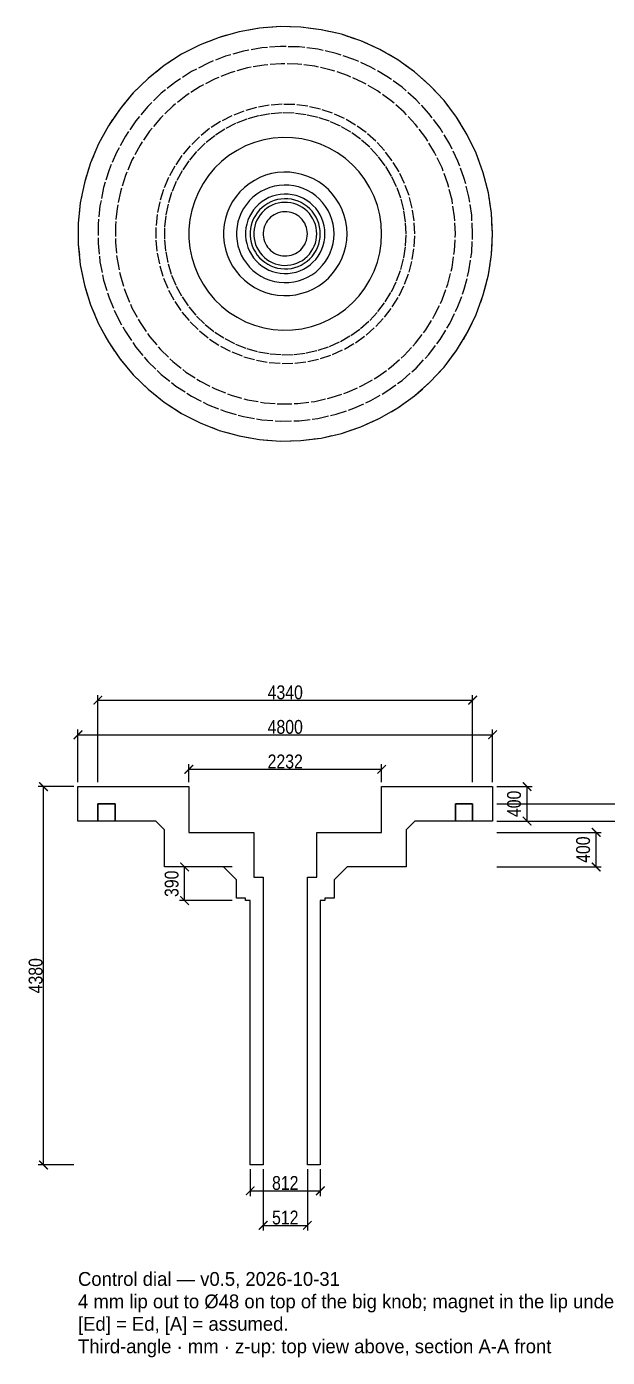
# Model space of a CAD drawing. Header units: millimetres. Extents: x -30 to 130, y -9 to 146.
# Drawn here: x -29.9 to 37.3, y -9.3 to 144.8 of the extents above; entities that cross this region are included whole.
import ezdxf

# ---------------------------------------------------------------- set-up
doc = ezdxf.new("R2010")
doc.units = ezdxf.units.MM
doc.linetypes.add('DASHED', pattern=[1.524, 1.27, -0.254])
for name, color, linetype in [('DIMS', 3, 'CONTINUOUS'), ('HIDDEN', 8, 'DASHED'), ('TEXT', 7, 'CONTINUOUS'), ('VISIBLE', 7, 'CONTINUOUS')]:
    doc.layers.add(name, color=color, linetype=linetype)
doc.styles.add('OpenSansCondensed-Light', font='OpenSansCondensed-Light.ttf')
doc.dimstyles.new('EZDXF', dxfattribs={"dimtxt": 0.25, "dimasz": 0.175, "dimexe": 0.375, "dimexo": 0.125, "dimgap": 0.1, "dimtad": 1, "dimlfac": 100, "dimzin": 12, "dimdsep": 46, "dimtxsty": 'OpenSansCondensed-Light', "dimblk": 'ARCHTICK', "dimcen": 2.5, "dimazin": 3, "dimtfac": 0.5, "dimtmove": 2, "dimatfit": 3})

# ---------------------------------------------------------------- blocks, each defined once
blk = doc.blocks.new('_ARCHTICK')
at = {"color": 0, "linetype": 'BYBLOCK', "const_width": 0.15}
blk.add_lwpolyline([(-0.5, -0.5), (0.5, 0.5)], dxfattribs=at)

msp = doc.modelspace()

# ---------------------------------------------------------------- linework, layer by layer
at = {"layer": 'HIDDEN'}
for points in [[(24, 120.79254), (23.88074, 123.18217), (23.52414, 125.54805), (22.93375, 127.86666), (22.11543, 130.11498), (21.07732, 132.27064), (19.82973, 134.31222), (18.38507, 136.21944), (16.75768, 137.97334), (14.96376, 139.5565), (13.02111, 140.95316), (10.94906, 142.14946), (8.76818, 143.13351), (6.50017, 143.89552), (4.16756, 144.42793), (1.79352, 144.72543), (-0.59834, 144.78508), (-2.98425, 144.60628), (-5.3405, 144.19081), (-7.64368, 143.5428), (-9.87089, 142.66868), (-12, 141.57715), (-14.00985, 140.27905), (-15.88046, 138.78729), (-17.59324, 137.11669), (-19.13118, 135.28385), (-20.47898, 133.30699), (-21.62325, 131.20575), (-22.55262, 129.00102), (-23.25785, 126.71472), (-23.73194, 124.36955), (-23.97017, 121.98884), (-23.97017, 119.59624), (-23.73194, 117.21553), (-23.25785, 114.87036), (-22.55262, 112.58406), (-21.62325, 110.37933), (-20.47898, 108.2781), (-19.13118, 106.30123), (-17.59324, 104.46839), (-15.88046, 102.79779), (-14.00985, 101.30603), (-12, 100.00793), (-9.87089, 98.9164), (-7.64368, 98.04228), (-5.3405, 97.39427), (-2.98425, 96.9788), (-0.59834, 96.8), (1.79352, 96.85965), (4.16756, 97.15715), (6.50017, 97.68956), (8.76818, 98.45157), (10.94906, 99.43562), (13.02111, 100.63192), (14.96376, 102.02858), (16.75768, 103.61174), (18.38507, 105.36564), (19.82973, 107.27286), (21.07732, 109.31444), (22.11543, 111.47011), (22.93375, 113.71842), (23.52414, 116.03703), (23.88074, 118.40291), (24, 120.79254)], [(21.7, 120.79254), (21.59217, 122.95316), (21.26974, 125.09231), (20.73593, 127.18873), (19.99603, 129.22158), (19.05741, 131.17065), (17.92938, 133.01659), (16.62316, 134.74103), (15.15174, 136.32685), (13.52973, 137.75828), (11.77325, 139.0211), (9.89977, 140.10276), (7.9279, 140.9925), (5.87724, 141.68149), (3.76817, 142.16287), (1.62164, 142.43186), (-0.541, 142.4858), (-2.69826, 142.32413), (-4.8287, 141.94848), (-6.91116, 141.36256), (-8.92493, 140.57222), (-10.85, 139.58529), (-12.66724, 138.4116), (-14.35858, 137.06279), (-15.90723, 135.55229), (-17.29778, 133.8951), (-18.51641, 132.10768), (-19.55102, 130.20782), (-20.39133, 128.21438), (-21.02898, 126.14718), (-21.45763, 124.02676), (-21.67303, 121.8742), (-21.67303, 119.71088), (-21.45763, 117.55832), (-21.02898, 115.4379), (-20.39133, 113.3707), (-19.55102, 111.37726), (-18.51641, 109.4774), (-17.29778, 107.68998), (-15.90723, 106.03279), (-14.35858, 104.52229), (-12.66724, 103.17349), (-10.85, 101.99979), (-8.92493, 101.01286), (-6.91116, 100.22252), (-4.8287, 99.6366), (-2.69826, 99.26095), (-0.541, 99.09929), (1.62164, 99.15322), (3.76817, 99.42221), (5.87724, 99.90359), (7.9279, 100.59258), (9.89977, 101.48232), (11.77325, 102.56398), (13.52973, 103.8268), (15.15174, 105.25823), (16.62316, 106.84405), (17.92938, 108.5685), (19.05741, 110.41443), (19.99603, 112.36351), (20.73593, 114.39635), (21.26974, 116.49277), (21.59217, 118.63192), (21.7, 120.79254)], [(21.7, 120.79254), (21.59217, 122.95316), (21.26974, 125.09231), (20.73593, 127.18873), (19.99603, 129.22158), (19.05741, 131.17065), (17.92938, 133.01659), (16.62316, 134.74103), (15.15174, 136.32685), (13.52973, 137.75828), (11.77325, 139.0211), (9.89977, 140.10276), (7.9279, 140.9925), (5.87724, 141.68149), (3.76817, 142.16287), (1.62164, 142.43186), (-0.541, 142.4858), (-2.69826, 142.32413), (-4.8287, 141.94848), (-6.91116, 141.36256), (-8.92493, 140.57222), (-10.85, 139.58529), (-12.66724, 138.4116), (-14.35858, 137.06279), (-15.90723, 135.55229), (-17.29778, 133.8951), (-18.51641, 132.10768), (-19.55102, 130.20782), (-20.39133, 128.21438), (-21.02898, 126.14718), (-21.45763, 124.02676), (-21.67303, 121.8742), (-21.67303, 119.71088), (-21.45763, 117.55832), (-21.02898, 115.4379), (-20.39133, 113.3707), (-19.55102, 111.37726), (-18.51641, 109.4774), (-17.29778, 107.68998), (-15.90723, 106.03279), (-14.35858, 104.52229), (-12.66724, 103.17349), (-10.85, 101.99979), (-8.92493, 101.01286), (-6.91116, 100.22252), (-4.8287, 99.6366), (-2.69826, 99.26095), (-0.541, 99.09929), (1.62164, 99.15322), (3.76817, 99.42221), (5.87724, 99.90359), (7.9279, 100.59258), (9.89977, 101.48232), (11.77325, 102.56398), (13.52973, 103.8268), (15.15174, 105.25823), (16.62316, 106.84405), (17.92938, 108.5685), (19.05741, 110.41443), (19.99603, 112.36351), (20.73593, 114.39635), (21.26974, 116.49277), (21.59217, 118.63192), (21.7, 120.79254)], [(21.7, 120.79254), (21.59217, 122.95316), (21.26974, 125.09231), (20.73593, 127.18873), (19.99603, 129.22158), (19.05741, 131.17065), (17.92938, 133.01659), (16.62316, 134.74103), (15.15174, 136.32685), (13.52973, 137.75828), (11.77325, 139.0211), (9.89977, 140.10276), (7.9279, 140.9925), (5.87724, 141.68149), (3.76817, 142.16287), (1.62164, 142.43186), (-0.541, 142.4858), (-2.69826, 142.32413), (-4.8287, 141.94848), (-6.91116, 141.36256), (-8.92493, 140.57222), (-10.85, 139.58529), (-12.66724, 138.4116), (-14.35858, 137.06279), (-15.90723, 135.55229), (-17.29778, 133.8951), (-18.51641, 132.10768), (-19.55102, 130.20782), (-20.39133, 128.21438), (-21.02898, 126.14718), (-21.45763, 124.02676), (-21.67303, 121.8742), (-21.67303, 119.71088), (-21.45763, 117.55832), (-21.02898, 115.4379), (-20.39133, 113.3707), (-19.55102, 111.37726), (-18.51641, 109.4774), (-17.29778, 107.68998), (-15.90723, 106.03279), (-14.35858, 104.52229), (-12.66724, 103.17349), (-10.85, 101.99979), (-8.92493, 101.01286), (-6.91116, 100.22252), (-4.8287, 99.6366), (-2.69826, 99.26095), (-0.541, 99.09929), (1.62164, 99.15322), (3.76817, 99.42221), (5.87724, 99.90359), (7.9279, 100.59258), (9.89977, 101.48232), (11.77325, 102.56398), (13.52973, 103.8268), (15.15174, 105.25823), (16.62316, 106.84405), (17.92938, 108.5685), (19.05741, 110.41443), (19.99603, 112.36351), (20.73593, 114.39635), (21.26974, 116.49277), (21.59217, 118.63192), (21.7, 120.79254)], [(21.7, 120.79254), (21.59217, 122.95316), (21.26974, 125.09231), (20.73593, 127.18873), (19.99603, 129.22158), (19.05741, 131.17065), (17.92938, 133.01659), (16.62316, 134.74103), (15.15174, 136.32685), (13.52973, 137.75828), (11.77325, 139.0211), (9.89977, 140.10276), (7.9279, 140.9925), (5.87724, 141.68149), (3.76817, 142.16287), (1.62164, 142.43186), (-0.541, 142.4858), (-2.69826, 142.32413), (-4.8287, 141.94848), (-6.91116, 141.36256), (-8.92493, 140.57222), (-10.85, 139.58529), (-12.66724, 138.4116), (-14.35858, 137.06279), (-15.90723, 135.55229), (-17.29778, 133.8951), (-18.51641, 132.10768), (-19.55102, 130.20782), (-20.39133, 128.21438), (-21.02898, 126.14718), (-21.45763, 124.02676), (-21.67303, 121.8742), (-21.67303, 119.71088), (-21.45763, 117.55832), (-21.02898, 115.4379), (-20.39133, 113.3707), (-19.55102, 111.37726), (-18.51641, 109.4774), (-17.29778, 107.68998), (-15.90723, 106.03279), (-14.35858, 104.52229), (-12.66724, 103.17349), (-10.85, 101.99979), (-8.92493, 101.01286), (-6.91116, 100.22252), (-4.8287, 99.6366), (-2.69826, 99.26095), (-0.541, 99.09929), (1.62164, 99.15322), (3.76817, 99.42221), (5.87724, 99.90359), (7.9279, 100.59258), (9.89977, 101.48232), (11.77325, 102.56398), (13.52973, 103.8268), (15.15174, 105.25823), (16.62316, 106.84405), (17.92938, 108.5685), (19.05741, 110.41443), (19.99603, 112.36351), (20.73593, 114.39635), (21.26974, 116.49277), (21.59217, 118.63192), (21.7, 120.79254)], [(19.7, 120.79254), (19.60211, 122.75403), (19.3094, 124.69602), (18.82478, 126.59922), (18.15308, 128.44471), (17.30096, 130.21414), (16.2769, 131.88995), (15.09108, 133.45546), (13.75527, 134.89512), (12.28275, 136.19462), (10.68816, 137.34105), (8.98735, 138.32302), (7.19722, 139.13075), (5.33556, 139.75624), (3.42087, 140.19325), (1.47218, 140.43746), (-0.49113, 140.48642), (-2.44957, 140.33965), (-4.38366, 139.99862), (-6.27419, 139.46671), (-8.10236, 138.74921), (-9.85, 137.85324), (-11.49975, 136.78772), (-13.03521, 135.56323), (-14.44112, 134.19194), (-15.70351, 132.68749), (-16.80983, 131.06481), (-17.74909, 129.34005), (-18.51194, 127.53034), (-19.09082, 125.65366), (-19.47997, 123.72867), (-19.67551, 121.7745), (-19.67551, 119.81058), (-19.47997, 117.85641), (-19.09082, 115.93142), (-18.51194, 114.05474), (-17.74909, 112.24503), (-16.80983, 110.52027), (-15.70351, 108.89759), (-14.44112, 107.39314), (-13.03521, 106.02185), (-11.49975, 104.79736), (-9.85, 103.73184), (-8.10236, 102.83588), (-6.27419, 102.11837), (-4.38366, 101.58646), (-2.44957, 101.24543), (-0.49113, 101.09866), (1.47218, 101.14763), (3.42087, 101.39183), (5.33556, 101.82884), (7.19722, 102.45433), (8.98735, 103.26207), (10.68816, 104.24403), (12.28275, 105.39046), (13.75527, 106.68996), (15.09108, 108.12962), (16.2769, 109.69514), (17.30096, 111.37094), (18.15308, 113.14037), (18.82478, 114.98586), (19.3094, 116.88906), (19.60211, 118.83105), (19.7, 120.79254)], [(19.7, 120.79254), (19.60211, 122.75403), (19.3094, 124.69602), (18.82478, 126.59922), (18.15308, 128.44471), (17.30096, 130.21414), (16.2769, 131.88995), (15.09108, 133.45546), (13.75527, 134.89512), (12.28275, 136.19462), (10.68816, 137.34105), (8.98735, 138.32302), (7.19722, 139.13075), (5.33556, 139.75624), (3.42087, 140.19325), (1.47218, 140.43746), (-0.49113, 140.48642), (-2.44957, 140.33965), (-4.38366, 139.99862), (-6.27419, 139.46671), (-8.10236, 138.74921), (-9.85, 137.85324), (-11.49975, 136.78772), (-13.03521, 135.56323), (-14.44112, 134.19194), (-15.70351, 132.68749), (-16.80983, 131.06481), (-17.74909, 129.34005), (-18.51194, 127.53034), (-19.09082, 125.65366), (-19.47997, 123.72867), (-19.67551, 121.7745), (-19.67551, 119.81058), (-19.47997, 117.85641), (-19.09082, 115.93142), (-18.51194, 114.05474), (-17.74909, 112.24503), (-16.80983, 110.52027), (-15.70351, 108.89759), (-14.44112, 107.39314), (-13.03521, 106.02185), (-11.49975, 104.79736), (-9.85, 103.73184), (-8.10236, 102.83588), (-6.27419, 102.11837), (-4.38366, 101.58646), (-2.44957, 101.24543), (-0.49113, 101.09866), (1.47218, 101.14763), (3.42087, 101.39183), (5.33556, 101.82884), (7.19722, 102.45433), (8.98735, 103.26207), (10.68816, 104.24403), (12.28275, 105.39046), (13.75527, 106.68996), (15.09108, 108.12962), (16.2769, 109.69514), (17.30096, 111.37094), (18.15308, 113.14037), (18.82478, 114.98586), (19.3094, 116.88906), (19.60211, 118.83105), (19.7, 120.79254)], [(19.7, 120.79254), (19.60211, 122.75403), (19.3094, 124.69602), (18.82478, 126.59922), (18.15308, 128.44471), (17.30096, 130.21414), (16.2769, 131.88995), (15.09108, 133.45546), (13.75527, 134.89512), (12.28275, 136.19462), (10.68816, 137.34105), (8.98735, 138.32302), (7.19722, 139.13075), (5.33556, 139.75624), (3.42087, 140.19325), (1.47218, 140.43746), (-0.49113, 140.48642), (-2.44957, 140.33965), (-4.38366, 139.99862), (-6.27419, 139.46671), (-8.10236, 138.74921), (-9.85, 137.85324), (-11.49975, 136.78772), (-13.03521, 135.56323), (-14.44112, 134.19194), (-15.70351, 132.68749), (-16.80983, 131.06481), (-17.74909, 129.34005), (-18.51194, 127.53034), (-19.09082, 125.65366), (-19.47997, 123.72867), (-19.67551, 121.7745), (-19.67551, 119.81058), (-19.47997, 117.85641), (-19.09082, 115.93142), (-18.51194, 114.05474), (-17.74909, 112.24503), (-16.80983, 110.52027), (-15.70351, 108.89759), (-14.44112, 107.39314), (-13.03521, 106.02185), (-11.49975, 104.79736), (-9.85, 103.73184), (-8.10236, 102.83588), (-6.27419, 102.11837), (-4.38366, 101.58646), (-2.44957, 101.24543), (-0.49113, 101.09866), (1.47218, 101.14763), (3.42087, 101.39183), (5.33556, 101.82884), (7.19722, 102.45433), (8.98735, 103.26207), (10.68816, 104.24403), (12.28275, 105.39046), (13.75527, 106.68996), (15.09108, 108.12962), (16.2769, 109.69514), (17.30096, 111.37094), (18.15308, 113.14037), (18.82478, 114.98586), (19.3094, 116.88906), (19.60211, 118.83105), (19.7, 120.79254)], [(19.7, 120.79254), (19.60211, 122.75403), (19.3094, 124.69602), (18.82478, 126.59922), (18.15308, 128.44471), (17.30096, 130.21414), (16.2769, 131.88995), (15.09108, 133.45546), (13.75527, 134.89512), (12.28275, 136.19462), (10.68816, 137.34105), (8.98735, 138.32302), (7.19722, 139.13075), (5.33556, 139.75624), (3.42087, 140.19325), (1.47218, 140.43746), (-0.49113, 140.48642), (-2.44957, 140.33965), (-4.38366, 139.99862), (-6.27419, 139.46671), (-8.10236, 138.74921), (-9.85, 137.85324), (-11.49975, 136.78772), (-13.03521, 135.56323), (-14.44112, 134.19194), (-15.70351, 132.68749), (-16.80983, 131.06481), (-17.74909, 129.34005), (-18.51194, 127.53034), (-19.09082, 125.65366), (-19.47997, 123.72867), (-19.67551, 121.7745), (-19.67551, 119.81058), (-19.47997, 117.85641), (-19.09082, 115.93142), (-18.51194, 114.05474), (-17.74909, 112.24503), (-16.80983, 110.52027), (-15.70351, 108.89759), (-14.44112, 107.39314), (-13.03521, 106.02185), (-11.49975, 104.79736), (-9.85, 103.73184), (-8.10236, 102.83588), (-6.27419, 102.11837), (-4.38366, 101.58646), (-2.44957, 101.24543), (-0.49113, 101.09866), (1.47218, 101.14763), (3.42087, 101.39183), (5.33556, 101.82884), (7.19722, 102.45433), (8.98735, 103.26207), (10.68816, 104.24403), (12.28275, 105.39046), (13.75527, 106.68996), (15.09108, 108.12962), (16.2769, 109.69514), (17.30096, 111.37094), (18.15308, 113.14037), (18.82478, 114.98586), (19.3094, 116.88906), (19.60211, 118.83105), (19.7, 120.79254)], [(15, 120.79254), (14.92546, 122.28606), (14.70259, 123.76473), (14.33359, 125.21387), (13.82214, 126.61906), (13.17332, 127.96635), (12.39358, 129.24234), (11.49067, 130.43435), (10.47355, 131.53054), (9.35235, 132.52001), (8.13819, 133.39293), (6.84316, 134.14062), (5.48012, 134.75565), (4.06261, 135.2319), (2.60472, 135.56466), (1.12095, 135.7506), (-0.37396, 135.78788), (-1.86516, 135.67613), (-3.33781, 135.41646), (-4.7773, 135.01145), (-6.16931, 134.46513), (-7.5, 133.78292), (-8.75616, 132.97161), (-9.92529, 132.03926), (-10.99578, 130.99513), (-11.95699, 129.84961), (-12.79936, 128.61407), (-13.51453, 127.3008), (-14.09539, 125.92284), (-14.53616, 124.4939), (-14.83246, 123.02817), (-14.98135, 121.54023), (-14.98135, 120.04485), (-14.83246, 118.55691), (-14.53616, 117.09118), (-14.09539, 115.66224), (-13.51453, 114.28428), (-12.79936, 112.97101), (-11.95699, 111.73547), (-10.99578, 110.58995), (-9.92529, 109.54582), (-8.75616, 108.61347), (-7.5, 107.80216), (-6.16931, 107.11995), (-4.7773, 106.57363), (-3.33781, 106.16862), (-1.86516, 105.90895), (-0.37396, 105.7972), (1.12095, 105.83448), (2.60472, 106.02042), (4.06261, 106.35318), (5.48012, 106.82943), (6.84316, 107.44446), (8.13819, 108.19215), (9.35235, 109.06507), (10.47355, 110.05454), (11.49067, 111.15073), (12.39358, 112.34274), (13.17332, 113.61873), (13.82214, 114.96602), (14.33359, 116.37121), (14.70259, 117.82035), (14.92546, 119.29902), (15, 120.79254)], [(14, 120.79254), (13.93043, 122.18649), (13.72241, 123.56659), (13.37802, 124.91911), (12.90067, 126.23063), (12.2951, 127.4881), (11.56734, 128.67902), (10.72462, 129.79157), (9.77532, 130.81468), (8.72886, 131.73818), (7.59565, 132.5529), (6.38695, 133.25075), (5.11477, 133.82477), (3.79177, 134.26928), (2.43107, 134.57985), (1.04622, 134.75339), (-0.34903, 134.78819), (-1.74081, 134.68389), (-3.11529, 134.44153), (-4.45881, 134.06352), (-5.75802, 133.55362), (-7, 132.9169), (-8.17241, 132.15967), (-9.2636, 131.28948), (-10.26273, 130.31496), (-11.15986, 129.2458), (-11.94607, 128.09263), (-12.61356, 126.86691), (-13.1557, 125.58082), (-13.56708, 124.24714), (-13.84363, 122.87913), (-13.9826, 121.49038), (-13.9826, 120.0947), (-13.84363, 118.70595), (-13.56708, 117.33794), (-13.1557, 116.00426), (-12.61356, 114.71817), (-11.94607, 113.49245), (-11.15986, 112.33928), (-10.26273, 111.27012), (-9.2636, 110.2956), (-8.17241, 109.42541), (-7, 108.66818), (-5.75802, 108.03146), (-4.45881, 107.52156), (-3.11529, 107.14355), (-1.74081, 106.90119), (-0.34903, 106.79689), (1.04622, 106.83169), (2.43107, 107.00523), (3.79177, 107.3158), (5.11477, 107.76031), (6.38695, 108.33434), (7.59565, 109.03218), (8.72886, 109.8469), (9.77532, 110.7704), (10.72462, 111.79351), (11.56734, 112.90606), (12.2951, 114.09698), (12.90067, 115.35445), (13.37802, 116.66597), (13.72241, 118.01849), (13.93043, 119.39859), (14, 120.79254)], [(14, 120.79254), (13.93043, 122.18649), (13.72241, 123.56659), (13.37802, 124.91911), (12.90067, 126.23063), (12.2951, 127.4881), (11.56734, 128.67902), (10.72462, 129.79157), (9.77532, 130.81468), (8.72886, 131.73818), (7.59565, 132.5529), (6.38695, 133.25075), (5.11477, 133.82477), (3.79177, 134.26928), (2.43107, 134.57985), (1.04622, 134.75339), (-0.34903, 134.78819), (-1.74081, 134.68389), (-3.11529, 134.44153), (-4.45881, 134.06352), (-5.75802, 133.55362), (-7, 132.9169), (-8.17241, 132.15967), (-9.2636, 131.28948), (-10.26273, 130.31496), (-11.15986, 129.2458), (-11.94607, 128.09263), (-12.61356, 126.86691), (-13.1557, 125.58082), (-13.56708, 124.24714), (-13.84363, 122.87913), (-13.9826, 121.49038), (-13.9826, 120.0947), (-13.84363, 118.70595), (-13.56708, 117.33794), (-13.1557, 116.00426), (-12.61356, 114.71817), (-11.94607, 113.49245), (-11.15986, 112.33928), (-10.26273, 111.27012), (-9.2636, 110.2956), (-8.17241, 109.42541), (-7, 108.66818), (-5.75802, 108.03146), (-4.45881, 107.52156), (-3.11529, 107.14355), (-1.74081, 106.90119), (-0.34903, 106.79689), (1.04622, 106.83169), (2.43107, 107.00523), (3.79177, 107.3158), (5.11477, 107.76031), (6.38695, 108.33434), (7.59565, 109.03218), (8.72886, 109.8469), (9.77532, 110.7704), (10.72462, 111.79351), (11.56734, 112.90606), (12.2951, 114.09698), (12.90067, 115.35445), (13.37802, 116.66597), (13.72241, 118.01849), (13.93043, 119.39859), (14, 120.79254)], [(11.16, 120.79254), (11.10454, 121.90372), (10.93872, 123.00385), (10.66419, 124.08201), (10.28367, 125.12747), (9.80095, 126.12985), (9.22082, 127.07919), (8.54906, 127.96605), (7.79232, 128.78161), (6.95815, 129.51778), (6.05482, 130.16723), (5.09131, 130.72351), (4.07721, 131.18109), (3.02258, 131.53543), (1.93791, 131.78299), (0.83399, 131.92133), (-0.27823, 131.94907), (-1.38768, 131.86593), (-2.48333, 131.67274), (-3.55431, 131.37141), (-4.58996, 130.96495), (-5.58, 130.45738), (-6.51458, 129.85377), (-7.38441, 129.1601), (-8.18086, 128.38327), (-8.896, 127.531), (-9.52273, 126.61176), (-10.05481, 125.63468), (-10.48697, 124.60949), (-10.8149, 123.54635), (-11.03535, 122.45585), (-11.14613, 121.34882), (-11.14613, 120.23626), (-11.03535, 119.12923), (-10.8149, 118.03873), (-10.48697, 116.9756), (-10.05481, 115.9504), (-9.52273, 114.97332), (-8.896, 114.05408), (-8.18086, 113.20181), (-7.38441, 112.42498), (-6.51458, 111.73131), (-5.58, 111.1277), (-4.58996, 110.62014), (-3.55431, 110.21367), (-2.48333, 109.91234), (-1.38768, 109.71915), (-0.27823, 109.63601), (0.83399, 109.66375), (1.93791, 109.80209), (3.02258, 110.04965), (4.07721, 110.40399), (5.09131, 110.86157), (6.05482, 111.41785), (6.95815, 112.0673), (7.79232, 112.80347), (8.54906, 113.61903), (9.22082, 114.50589), (9.80095, 115.45523), (10.28367, 116.45761), (10.66419, 117.50307), (10.93872, 118.58123), (11.10454, 119.68136), (11.16, 120.79254)], [(7.15, 120.79254), (7.11447, 121.50445), (7.00823, 122.20929), (6.83235, 122.90004), (6.58855, 123.56985), (6.27928, 124.21206), (5.90761, 124.82028), (5.47722, 125.38847), (4.99239, 125.91099), (4.45795, 126.38264), (3.87921, 126.79873), (3.26191, 127.15512), (2.61219, 127.44829), (1.93651, 127.6753), (1.24158, 127.83392), (0.53432, 127.92255), (-0.17825, 127.94032), (-0.88906, 127.88705), (-1.59102, 127.76327), (-2.27718, 127.57022), (-2.9407, 127.30981), (-3.575, 126.98462), (-4.17377, 126.5979), (-4.73105, 126.15348), (-5.24132, 125.65578), (-5.6995, 125.10974), (-6.10103, 124.5208), (-6.44193, 123.89481), (-6.7188, 123.23798), (-6.9289, 122.55686), (-7.07014, 121.85819), (-7.14111, 121.14894), (-7.14111, 120.43614), (-7.07014, 119.72689), (-6.9289, 119.02822), (-6.7188, 118.3471), (-6.44193, 117.69027), (-6.10103, 117.06428), (-5.6995, 116.47534), (-5.24132, 115.92931), (-4.73105, 115.4316), (-4.17377, 114.98718), (-3.575, 114.60046), (-2.9407, 114.27527), (-2.27718, 114.01486), (-1.59102, 113.82181), (-0.88906, 113.69803), (-0.17825, 113.64476), (0.53432, 113.66253), (1.24158, 113.75116), (1.93651, 113.90978), (2.61219, 114.13679), (3.26191, 114.42996), (3.87921, 114.78636), (4.45795, 115.20245), (4.99239, 115.67409), (5.47722, 116.19661), (5.90761, 116.7648), (6.27928, 117.37302), (6.58855, 118.01523), (6.83235, 118.68504), (7.00823, 119.3758), (7.11447, 120.08063), (7.15, 120.79254)], [(5.65, 120.79254), (5.62192, 121.3551), (5.53797, 121.91207), (5.39899, 122.45791), (5.20634, 122.9872), (4.96195, 123.49468), (4.66825, 123.9753), (4.32815, 124.42429), (3.94504, 124.83719), (3.52272, 125.20989), (3.06539, 125.53869), (2.57759, 125.82032), (2.06418, 126.05198), (1.53025, 126.23137), (0.98111, 126.3567), (0.42223, 126.42674), (-0.14086, 126.44078), (-0.70254, 126.39869), (-1.25724, 126.30088), (-1.79945, 126.14833), (-2.32377, 125.94255), (-2.825, 125.68558), (-3.29815, 125.37999), (-3.73852, 125.0288), (-4.14174, 124.63552), (-4.5038, 124.20404), (-4.82109, 123.73865), (-5.09047, 123.24398), (-5.30926, 122.72495), (-5.47529, 122.18672), (-5.58689, 121.63463), (-5.64298, 121.07417), (-5.64298, 120.51091), (-5.58689, 119.95045), (-5.47529, 119.39836), (-5.30926, 118.86013), (-5.09047, 118.3411), (-4.82109, 117.84643), (-4.5038, 117.38105), (-4.14174, 116.94956), (-3.73852, 116.55628), (-3.29815, 116.20509), (-2.825, 115.8995), (-2.32377, 115.64253), (-1.79945, 115.43675), (-1.25724, 115.2842), (-0.70254, 115.18639), (-0.14086, 115.1443), (0.42223, 115.15834), (0.98111, 115.22838), (1.53025, 115.35371), (2.06418, 115.5331), (2.57759, 115.76476), (3.06539, 116.04639), (3.52272, 116.37519), (3.94504, 116.74789), (4.32815, 117.16079), (4.66825, 117.60978), (4.96195, 118.09041), (5.20634, 118.59788), (5.39899, 119.12717), (5.53797, 119.67301), (5.62192, 120.22998), (5.65, 120.79254)], [(5.65, 120.79254), (5.62192, 121.3551), (5.53797, 121.91207), (5.39899, 122.45791), (5.20634, 122.9872), (4.96195, 123.49468), (4.66825, 123.9753), (4.32815, 124.42429), (3.94504, 124.83719), (3.52272, 125.20989), (3.06539, 125.53869), (2.57759, 125.82032), (2.06418, 126.05198), (1.53025, 126.23137), (0.98111, 126.3567), (0.42223, 126.42674), (-0.14086, 126.44078), (-0.70254, 126.39869), (-1.25724, 126.30088), (-1.79945, 126.14833), (-2.32377, 125.94255), (-2.825, 125.68558), (-3.29815, 125.37999), (-3.73852, 125.0288), (-4.14174, 124.63552), (-4.5038, 124.20404), (-4.82109, 123.73865), (-5.09047, 123.24398), (-5.30926, 122.72495), (-5.47529, 122.18672), (-5.58689, 121.63463), (-5.64298, 121.07417), (-5.64298, 120.51091), (-5.58689, 119.95045), (-5.47529, 119.39836), (-5.30926, 118.86013), (-5.09047, 118.3411), (-4.82109, 117.84643), (-4.5038, 117.38105), (-4.14174, 116.94956), (-3.73852, 116.55628), (-3.29815, 116.20509), (-2.825, 115.8995), (-2.32377, 115.64253), (-1.79945, 115.43675), (-1.25724, 115.2842), (-0.70254, 115.18639), (-0.14086, 115.1443), (0.42223, 115.15834), (0.98111, 115.22838), (1.53025, 115.35371), (2.06418, 115.5331), (2.57759, 115.76476), (3.06539, 116.04639), (3.52272, 116.37519), (3.94504, 116.74789), (4.32815, 117.16079), (4.66825, 117.60978), (4.96195, 118.09041), (5.20634, 118.59788), (5.39899, 119.12717), (5.53797, 119.67301), (5.62192, 120.22998), (5.65, 120.79254)], [(4.6, 120.79254), (4.57714, 121.25055), (4.50879, 121.70401), (4.39563, 122.14841), (4.23879, 122.57934), (4.03982, 122.99251), (3.8007, 123.38381), (3.5238, 123.74936), (3.21189, 124.08553), (2.86805, 124.38897), (2.49571, 124.65666), (2.09857, 124.88595), (1.68057, 125.07456), (1.24587, 125.22061), (0.79878, 125.32266), (0.34376, 125.37968), (-0.11468, 125.39111), (-0.57198, 125.35684), (-1.0236, 125.27721), (-1.46504, 125.15301), (-1.89192, 124.98547), (-2.3, 124.77626), (-2.68522, 124.52746), (-3.04375, 124.24153), (-3.37204, 123.92133), (-3.66681, 123.57004), (-3.92514, 123.19114), (-4.14446, 122.78841), (-4.32259, 122.36583), (-4.45776, 121.92762), (-4.54862, 121.47813), (-4.59428, 121.02183), (-4.59428, 120.56325), (-4.54862, 120.10695), (-4.45776, 119.65746), (-4.32259, 119.21925), (-4.14446, 118.79668), (-3.92514, 118.39394), (-3.66681, 118.01504), (-3.37204, 117.66375), (-3.04375, 117.34355), (-2.68522, 117.05763), (-2.3, 116.80882), (-1.89192, 116.59961), (-1.46504, 116.43207), (-1.0236, 116.30787), (-0.57198, 116.22824), (-0.11468, 116.19397), (0.34376, 116.2054), (0.79878, 116.26242), (1.24587, 116.36447), (1.68057, 116.51052), (2.09857, 116.69913), (2.49571, 116.92842), (2.86805, 117.19612), (3.21189, 117.49955), (3.5238, 117.83572), (3.8007, 118.20127), (4.03982, 118.59257), (4.23879, 119.00574), (4.39563, 119.43667), (4.50879, 119.88107), (4.57714, 120.33453), (4.6, 120.79254)], [(4.6, 120.79254), (4.57714, 121.25055), (4.50879, 121.70401), (4.39563, 122.14841), (4.23879, 122.57934), (4.03982, 122.99251), (3.8007, 123.38381), (3.5238, 123.74936), (3.21189, 124.08553), (2.86805, 124.38897), (2.49571, 124.65666), (2.09857, 124.88595), (1.68057, 125.07456), (1.24587, 125.22061), (0.79878, 125.32266), (0.34376, 125.37968), (-0.11468, 125.39111), (-0.57198, 125.35684), (-1.0236, 125.27721), (-1.46504, 125.15301), (-1.89192, 124.98547), (-2.3, 124.77626), (-2.68522, 124.52746), (-3.04375, 124.24153), (-3.37204, 123.92133), (-3.66681, 123.57004), (-3.92514, 123.19114), (-4.14446, 122.78841), (-4.32259, 122.36583), (-4.45776, 121.92762), (-4.54862, 121.47813), (-4.59428, 121.02183), (-4.59428, 120.56325), (-4.54862, 120.10695), (-4.45776, 119.65746), (-4.32259, 119.21925), (-4.14446, 118.79668), (-3.92514, 118.39394), (-3.66681, 118.01504), (-3.37204, 117.66375), (-3.04375, 117.34355), (-2.68522, 117.05763), (-2.3, 116.80882), (-1.89192, 116.59961), (-1.46504, 116.43207), (-1.0236, 116.30787), (-0.57198, 116.22824), (-0.11468, 116.19397), (0.34376, 116.2054), (0.79878, 116.26242), (1.24587, 116.36447), (1.68057, 116.51052), (2.09857, 116.69913), (2.49571, 116.92842), (2.86805, 117.19612), (3.21189, 117.49955), (3.5238, 117.83572), (3.8007, 118.20127), (4.03982, 118.59257), (4.23879, 119.00574), (4.39563, 119.43667), (4.50879, 119.88107), (4.57714, 120.33453), (4.6, 120.79254)], [(4.06, 120.79254), (4.03982, 121.19679), (3.9795, 121.59701), (3.87963, 121.98925), (3.74119, 122.36959), (3.56558, 122.73425), (3.35453, 123.07962), (3.11014, 123.40226), (2.83484, 123.69896), (2.53137, 123.96678), (2.20274, 124.20305), (1.85222, 124.40542), (1.48328, 124.57189), (1.09961, 124.70079), (0.70501, 124.79086), (0.3034, 124.84119), (-0.10122, 124.85128), (-0.50484, 124.82103), (-0.90343, 124.75075), (-1.29306, 124.64113), (-1.66983, 124.49325), (-2.03, 124.3086), (-2.37, 124.08901), (-2.68644, 123.83665), (-2.97619, 123.55404), (-3.23636, 123.24399), (-3.46436, 122.90957), (-3.65793, 122.55411), (-3.81515, 122.18114), (-3.93445, 121.79438), (-4.01465, 121.39765), (-4.05495, 120.99491), (-4.05495, 120.59017), (-4.01465, 120.18743), (-3.93445, 119.79071), (-3.81515, 119.40394), (-3.65793, 119.03097), (-3.46436, 118.67551), (-3.23636, 118.34109), (-2.97619, 118.03104), (-2.68644, 117.74843), (-2.37, 117.49607), (-2.03, 117.27648), (-1.66983, 117.09183), (-1.29306, 116.94396), (-0.90343, 116.83433), (-0.50484, 116.76405), (-0.10122, 116.7338), (0.3034, 116.74389), (0.70501, 116.79422), (1.09961, 116.88429), (1.48328, 117.01319), (1.85222, 117.17966), (2.20274, 117.38204), (2.53137, 117.6183), (2.83484, 117.88612), (3.11014, 118.18282), (3.35453, 118.50546), (3.56558, 118.85083), (3.74119, 119.2155), (3.87963, 119.59583), (3.9795, 119.98807), (4.03982, 120.38829), (4.06, 120.79254)], [(4.06, 120.79254), (4.03982, 121.19679), (3.9795, 121.59701), (3.87963, 121.98925), (3.74119, 122.36959), (3.56558, 122.73425), (3.35453, 123.07962), (3.11014, 123.40226), (2.83484, 123.69896), (2.53137, 123.96678), (2.20274, 124.20305), (1.85222, 124.40542), (1.48328, 124.57189), (1.09961, 124.70079), (0.70501, 124.79086), (0.3034, 124.84119), (-0.10122, 124.85128), (-0.50484, 124.82103), (-0.90343, 124.75075), (-1.29306, 124.64113), (-1.66983, 124.49325), (-2.03, 124.3086), (-2.37, 124.08901), (-2.68644, 123.83665), (-2.97619, 123.55404), (-3.23636, 123.24399), (-3.46436, 122.90957), (-3.65793, 122.55411), (-3.81515, 122.18114), (-3.93445, 121.79438), (-4.01465, 121.39765), (-4.05495, 120.99491), (-4.05495, 120.59017), (-4.01465, 120.18743), (-3.93445, 119.79071), (-3.81515, 119.40394), (-3.65793, 119.03097), (-3.46436, 118.67551), (-3.23636, 118.34109), (-2.97619, 118.03104), (-2.68644, 117.74843), (-2.37, 117.49607), (-2.03, 117.27648), (-1.66983, 117.09183), (-1.29306, 116.94396), (-0.90343, 116.83433), (-0.50484, 116.76405), (-0.10122, 116.7338), (0.3034, 116.74389), (0.70501, 116.79422), (1.09961, 116.88429), (1.48328, 117.01319), (1.85222, 117.17966), (2.20274, 117.38204), (2.53137, 117.6183), (2.83484, 117.88612), (3.11014, 118.18282), (3.35453, 118.50546), (3.56558, 118.85083), (3.74119, 119.2155), (3.87963, 119.59583), (3.9795, 119.98807), (4.03982, 120.38829), (4.06, 120.79254)], [(3.65, 120.79254), (3.63186, 121.15596), (3.57763, 121.51577), (3.48784, 121.8684), (3.36339, 122.21033), (3.20551, 122.53817), (3.01577, 122.84866), (2.79606, 123.13872), (2.54856, 123.40545), (2.27574, 123.64623), (1.98029, 123.85863), (1.66517, 124.04057), (1.33349, 124.19023), (0.98857, 124.30612), (0.63382, 124.38709), (0.27276, 124.43233), (-0.091, 124.44141), (-0.45385, 124.41421), (-0.8122, 124.35103), (-1.16248, 124.25248), (-1.5012, 124.11954), (-1.825, 123.95353), (-2.13066, 123.75611), (-2.41515, 123.52924), (-2.67564, 123.27517), (-2.90953, 122.99643), (-3.11451, 122.69578), (-3.28854, 122.37622), (-3.42988, 122.04091), (-3.53713, 121.6932), (-3.60923, 121.33654), (-3.64546, 120.97448), (-3.64546, 120.6106), (-3.60923, 120.24854), (-3.53713, 119.89188), (-3.42988, 119.54417), (-3.28854, 119.20886), (-3.11451, 118.8893), (-2.90953, 118.58865), (-2.67564, 118.30991), (-2.41515, 118.05584), (-2.13066, 117.82897), (-1.825, 117.63155), (-1.5012, 117.46554), (-1.16248, 117.33261), (-0.8122, 117.23405), (-0.45385, 117.17087), (-0.091, 117.14367), (0.27276, 117.15275), (0.63382, 117.19799), (0.98857, 117.27896), (1.33349, 117.39485), (1.66517, 117.54451), (1.98029, 117.72645), (2.27574, 117.93886), (2.54856, 118.17963), (2.79606, 118.44637), (3.01577, 118.73642), (3.20551, 119.04691), (3.36339, 119.37475), (3.48784, 119.71668), (3.57763, 120.06931), (3.63186, 120.42912), (3.65, 120.79254)], [(2.56, 120.79254), (2.54728, 121.04743), (2.50924, 121.29979), (2.44627, 121.54711), (2.35898, 121.78693), (2.24825, 122.01687), (2.11517, 122.23464), (1.96107, 122.43808), (1.78749, 122.62516), (1.59613, 122.79403), (1.38892, 122.94301), (1.1679, 123.07061), (0.93527, 123.17558), (0.69335, 123.25686), (0.44454, 123.31365), (0.19131, 123.34538), (-0.06382, 123.35174), (-0.31832, 123.33267), (-0.56965, 123.28836), (-0.81533, 123.21923), (-1.05289, 123.126), (-1.28, 123.00957), (-1.49438, 122.8711), (-1.69392, 122.71198), (-1.87661, 122.53378), (-2.04066, 122.33828), (-2.18442, 122.12741), (-2.30648, 121.90328), (-2.40561, 121.66811), (-2.48084, 121.42424), (-2.53141, 121.17409), (-2.55682, 120.92015), (-2.55682, 120.66493), (-2.53141, 120.41099), (-2.48084, 120.16084), (-2.40561, 119.91697), (-2.30648, 119.6818), (-2.18442, 119.45767), (-2.04066, 119.2468), (-1.87661, 119.0513), (-1.69392, 118.8731), (-1.49438, 118.71398), (-1.28, 118.57552), (-1.05289, 118.45909), (-0.81533, 118.36585), (-0.56965, 118.29672), (-0.31832, 118.25241), (-0.06382, 118.23334), (0.19131, 118.2397), (0.44454, 118.27143), (0.69335, 118.32822), (0.93527, 118.4095), (1.1679, 118.51447), (1.38892, 118.64207), (1.59613, 118.79105), (1.78749, 118.95992), (1.96107, 119.147), (2.11517, 119.35044), (2.24825, 119.56821), (2.35898, 119.79815), (2.44627, 120.03797), (2.50924, 120.28529), (2.54728, 120.53765), (2.56, 120.79254)]]:
    msp.add_lwpolyline(points, dxfattribs=at)
at = {"layer": 'VISIBLE'}
for points in [[(24, 120.79254), (23.88074, 123.18217), (23.52414, 125.54805), (22.93375, 127.86666), (22.11543, 130.11498), (21.07732, 132.27064), (19.82973, 134.31222), (18.38507, 136.21944), (16.75768, 137.97334), (14.96376, 139.5565), (13.02111, 140.95316), (10.94906, 142.14946), (8.76818, 143.13351), (6.50017, 143.89552), (4.16756, 144.42793), (1.79352, 144.72543), (-0.59834, 144.78508), (-2.98425, 144.60628), (-5.3405, 144.19081), (-7.64368, 143.5428), (-9.87089, 142.66868), (-12, 141.57715), (-14.00985, 140.27905), (-15.88046, 138.78729), (-17.59324, 137.11669), (-19.13118, 135.28385), (-20.47898, 133.30699), (-21.62325, 131.20575), (-22.55262, 129.00102), (-23.25785, 126.71472), (-23.73194, 124.36955), (-23.97017, 121.98884), (-23.97017, 119.59624), (-23.73194, 117.21553), (-23.25785, 114.87036), (-22.55262, 112.58406), (-21.62325, 110.37933), (-20.47898, 108.2781), (-19.13118, 106.30123), (-17.59324, 104.46839), (-15.88046, 102.79779), (-14.00985, 101.30603), (-12, 100.00793), (-9.87089, 98.9164), (-7.64368, 98.04228), (-5.3405, 97.39427), (-2.98425, 96.9788), (-0.59834, 96.8), (1.79352, 96.85965), (4.16756, 97.15715), (6.50017, 97.68956), (8.76818, 98.45157), (10.94906, 99.43562), (13.02111, 100.63192), (14.96376, 102.02858), (16.75768, 103.61174), (18.38507, 105.36564), (19.82973, 107.27286), (21.07732, 109.31444), (22.11543, 111.47011), (22.93375, 113.71842), (23.52414, 116.03703), (23.88074, 118.40291), (24, 120.79254)], [(11.16, 120.79254), (11.10454, 121.90372), (10.93872, 123.00385), (10.66419, 124.08201), (10.28367, 125.12747), (9.80095, 126.12985), (9.22082, 127.07919), (8.54906, 127.96605), (7.79232, 128.78161), (6.95815, 129.51778), (6.05482, 130.16723), (5.09131, 130.72351), (4.07721, 131.18109), (3.02258, 131.53543), (1.93791, 131.78299), (0.83399, 131.92133), (-0.27823, 131.94907), (-1.38768, 131.86593), (-2.48333, 131.67274), (-3.55431, 131.37141), (-4.58996, 130.96495), (-5.58, 130.45738), (-6.51458, 129.85377), (-7.38441, 129.1601), (-8.18086, 128.38327), (-8.896, 127.531), (-9.52273, 126.61176), (-10.05481, 125.63468), (-10.48697, 124.60949), (-10.8149, 123.54635), (-11.03535, 122.45585), (-11.14613, 121.34882), (-11.14613, 120.23626), (-11.03535, 119.12923), (-10.8149, 118.03873), (-10.48697, 116.9756), (-10.05481, 115.9504), (-9.52273, 114.97332), (-8.896, 114.05408), (-8.18086, 113.20181), (-7.38441, 112.42498), (-6.51458, 111.73131), (-5.58, 111.1277), (-4.58996, 110.62014), (-3.55431, 110.21367), (-2.48333, 109.91234), (-1.38768, 109.71915), (-0.27823, 109.63601), (0.83399, 109.66375), (1.93791, 109.80209), (3.02258, 110.04965), (4.07721, 110.40399), (5.09131, 110.86157), (6.05482, 111.41785), (6.95815, 112.0673), (7.79232, 112.80347), (8.54906, 113.61903), (9.22082, 114.50589), (9.80095, 115.45523), (10.28367, 116.45761), (10.66419, 117.50307), (10.93872, 118.58123), (11.10454, 119.68136), (11.16, 120.79254)], [(3.65, 120.79254), (3.63186, 121.15596), (3.57763, 121.51577), (3.48784, 121.8684), (3.36339, 122.21033), (3.20551, 122.53817), (3.01577, 122.84866), (2.79606, 123.13872), (2.54856, 123.40545), (2.27574, 123.64623), (1.98029, 123.85863), (1.66517, 124.04057), (1.33349, 124.19023), (0.98857, 124.30612), (0.63382, 124.38709), (0.27276, 124.43233), (-0.091, 124.44141), (-0.45385, 124.41421), (-0.8122, 124.35103), (-1.16248, 124.25248), (-1.5012, 124.11954), (-1.825, 123.95353), (-2.13066, 123.75611), (-2.41515, 123.52924), (-2.67564, 123.27517), (-2.90953, 122.99643), (-3.11451, 122.69578), (-3.28854, 122.37622), (-3.42988, 122.04091), (-3.53713, 121.6932), (-3.60923, 121.33654), (-3.64546, 120.97448), (-3.64546, 120.6106), (-3.60923, 120.24854), (-3.53713, 119.89188), (-3.42988, 119.54417), (-3.28854, 119.20886), (-3.11451, 118.8893), (-2.90953, 118.58865), (-2.67564, 118.30991), (-2.41515, 118.05584), (-2.13066, 117.82897), (-1.825, 117.63155), (-1.5012, 117.46554), (-1.16248, 117.33261), (-0.8122, 117.23405), (-0.45385, 117.17087), (-0.091, 117.14367), (0.27276, 117.15275), (0.63382, 117.19799), (0.98857, 117.27896), (1.33349, 117.39485), (1.66517, 117.54451), (1.98029, 117.72645), (2.27574, 117.93886), (2.54856, 118.17963), (2.79606, 118.44637), (3.01577, 118.73642), (3.20551, 119.04691), (3.36339, 119.37475), (3.48784, 119.71668), (3.57763, 120.06931), (3.63186, 120.42912), (3.65, 120.79254)], [(2.56, 120.79254), (2.54728, 121.04743), (2.50924, 121.29979), (2.44627, 121.54711), (2.35898, 121.78693), (2.24825, 122.01687), (2.11517, 122.23464), (1.96107, 122.43808), (1.78749, 122.62516), (1.59613, 122.79403), (1.38892, 122.94301), (1.1679, 123.07061), (0.93527, 123.17558), (0.69335, 123.25686), (0.44454, 123.31365), (0.19131, 123.34538), (-0.06382, 123.35174), (-0.31832, 123.33267), (-0.56965, 123.28836), (-0.81533, 123.21923), (-1.05289, 123.126), (-1.28, 123.00957), (-1.49438, 122.8711), (-1.69392, 122.71198), (-1.87661, 122.53378), (-2.04066, 122.33828), (-2.18442, 122.12741), (-2.30648, 121.90328), (-2.40561, 121.66811), (-2.48084, 121.42424), (-2.53141, 121.17409), (-2.55682, 120.92015), (-2.55682, 120.66493), (-2.53141, 120.41099), (-2.48084, 120.16084), (-2.40561, 119.91697), (-2.30648, 119.6818), (-2.18442, 119.45767), (-2.04066, 119.2468), (-1.87661, 119.0513), (-1.69392, 118.8731), (-1.49438, 118.71398), (-1.28, 118.57552), (-1.05289, 118.45909), (-0.81533, 118.36585), (-0.56965, 118.29672), (-0.31832, 118.25241), (-0.06382, 118.23334), (0.19131, 118.2397), (0.44454, 118.27143), (0.69335, 118.32822), (0.93527, 118.4095), (1.1679, 118.51447), (1.38892, 118.64207), (1.59613, 118.79105), (1.78749, 118.95992), (1.96107, 119.147), (2.11517, 119.35044), (2.24825, 119.56821), (2.35898, 119.79815), (2.44627, 120.03797), (2.50924, 120.28529), (2.54728, 120.53765), (2.56, 120.79254)], [(-2.56, 13), (-4.06, 13), (-4.06, 43.6), (-4.6, 43.6), (-4.6, 43.9), (-5.65, 43.9), (-5.65, 46), (-7.15, 47.5), (-14, 47.5), (-14, 51.8), (-15, 52.8), (-19.7, 52.8), (-19.7, 54.8), (-21.7, 54.8), (-21.7, 52.8), (-24, 52.8), (-24, 56.8), (-11.16, 56.8), (-11.16, 51.5), (-3.65, 51.5), (-3.65, 46.3), (-2.56, 46.3), (-2.56, 13)], [(2.56, 13), (2.56, 46.3), (3.65, 46.3), (3.65, 51.5), (11.16, 51.5), (11.16, 56.8), (24, 56.8), (24, 52.8), (21.7, 52.8), (21.7, 54.8), (19.7, 54.8), (19.7, 52.8), (15, 52.8), (14, 51.8), (14, 47.5), (7.15, 47.5), (5.65, 46), (5.65, 43.9), (4.6, 43.9), (4.6, 43.6), (4.06, 43.6), (4.06, 13), (2.56, 13)], [(-19.7, 52.8), (-21.7, 52.8), (-21.7, 54.8), (-19.7, 54.8), (-19.7, 52.8)], [(21.7, 54.8), (21.7, 52.8), (19.7, 52.8), (19.7, 54.8), (21.7, 54.8)]]:
    msp.add_lwpolyline(points, dxfattribs=at)

# ---------------------------------------------------------------- texts
at = {"layer": 'TEXT'}
for s, p in [('Control dial — v0.5, 2026-10-31', (-24, -1)), ('4 mm lip out to Ø48 on top of the big knob; magnet in the lip underside.', (-24, -3.6)), ('[Ed] = Ed, [A] = assumed.', (-24, -6.2)), ('Third-angle · mm · z-up: top view above, section A-A front', (-24, -8.8))]:
    msp.add_text(s, height=1.6, dxfattribs=at).set_placement(p)

# ---------------------------------------------------------------- dimensions: what is measured, and where the dimension line sits
at = {"layer": 'DIMS'}
for base, p1, p2 in [((-21.7, 66.8), (-21.7, 56.8), (21.7, 56.8)), ((-24, 62.8), (-24, 56.8), (24, 56.8)), ((-11.16, 58.8), (-11.16, 56.8), (11.16, 56.8)), ((-4.06, 10), (-4.06, 13), (4.06, 13)), ((-2.56, 6), (-2.56, 13), (2.56, 13))]:
    msp.add_linear_dim(base=base, p1=p1, p2=p2, dimstyle='EZDXF', override={"dimtxt": 1.6, "dimasz": 1, "dimexe": 0.6, "dimexo": 0.5, "dimdec": 2}, dxfattribs=at).render()
for base, p1, p2 in [((-28, 13), (-24, 13), (-24, 56.8)), ((28, 52.8), (24, 52.8), (24, 56.8)), ((44, 52.8), (24, 52.8), (24, 54.8)), ((36, 47.5), (24, 47.5), (24, 51.5)), ((-11.65, 43.6), (-5.65, 43.6), (-5.65, 47.5))]:
    msp.add_linear_dim(base=base, p1=p1, p2=p2, angle=90, dimstyle='EZDXF', override={"dimtxt": 1.6, "dimasz": 1, "dimexe": 0.6, "dimexo": 0.5, "dimdec": 2}, dxfattribs=at).render()

doc.saveas('drawing.dxf')
